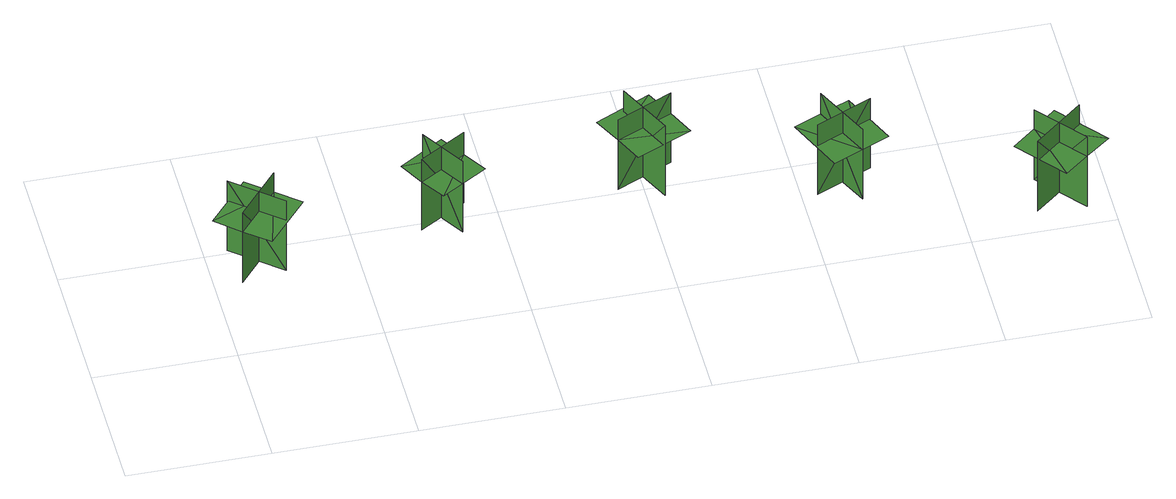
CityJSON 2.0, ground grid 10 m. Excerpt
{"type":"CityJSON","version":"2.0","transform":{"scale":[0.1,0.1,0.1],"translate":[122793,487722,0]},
"CityObjects":{
"tree1":{"type":"SolitaryVegetationObject","geometry":[{"type":"MultiSurface","lod":"1","boundaries":[[[0,1,2]],[[0,2,3]],[[4,5,6]],[[4,6,7]],[[8,9,10]],[[8,10,11]],[[8,11,12]],[[8,12,13]]]}]},
"tree2":{"type":"SolitaryVegetationObject","geometry":[{"type":"MultiSurface","lod":"1","boundaries":[[[14,15,16]],[[14,16,17]],[[18,19,20]],[[18,20,21]],[[22,23,24]],[[22,24,25]],[[22,26,27]],[[22,27,23]]]}]},
"tree3":{"type":"SolitaryVegetationObject","geometry":[{"type":"MultiSurface","lod":"1","boundaries":[[[28,29,30]],[[28,30,31]],[[32,33,34]],[[32,34,35]],[[36,37,38]],[[36,38,39]],[[36,39,40]],[[36,40,41]]]}]},
"tree4":{"type":"SolitaryVegetationObject","geometry":[{"type":"MultiSurface","lod":"1","boundaries":[[[42,43,44]],[[42,44,45]],[[46,47,48]],[[46,48,49]],[[50,51,52]],[[50,52,53]],[[50,53,54]],[[50,54,55]]]}]},
"tree5":{"type":"SolitaryVegetationObject","geometry":[{"type":"MultiSurface","lod":"1","boundaries":[[[56,57,58]],[[56,58,59]],[[60,61,62]],[[60,62,63]],[[64,65,66]],[[64,66,67]],[[64,67,68]],[[64,68,69]]]}]}
},
"vertices":[
[50,74,7],[16,102,7],[16,102,69],[50,74,69],[48,103,7],[19,69,7],[19,69,69],[48,103,69],[48,103,52],[31,117,52],[2,84,52],[19,69,52],[36,55,52],[65,89,52],
[173,86,6],[153,118,6],[153,118,69],[173,86,69],[180,114,6],[147,94,6],[147,94,69],[180,114,69],[180,114,49],[147,94,49],[158,77,49],[191,97,49],[169,132,49],[137,112,49],
[293,131,6],[312,91,6],[312,91,68],[293,131,68],[283,104,6],[323,122,6],[323,122,68],[283,104,68],[283,104,50],[292,84,50],[332,102,50],[323,122,50],[313,143,50],[273,124,50],
[411,69,6],[451,87,6],[451,87,68],[411,69,68],[439,58,6],[420,99,6],[420,99,68],[439,58,68],[439,58,50],[459,67,50],[441,108,50],[420,99,50],[400,90,50],[418,49,50],
[584,47,8],[549,18,8],[549,18,70],[584,47,70],[554,49,8],[582,15,8],[582,15,70],[554,49,70],[554,49,53],[537,35,53],[565,1,53],[582,15,53],[600,29,53],[571,64,53]
]}
